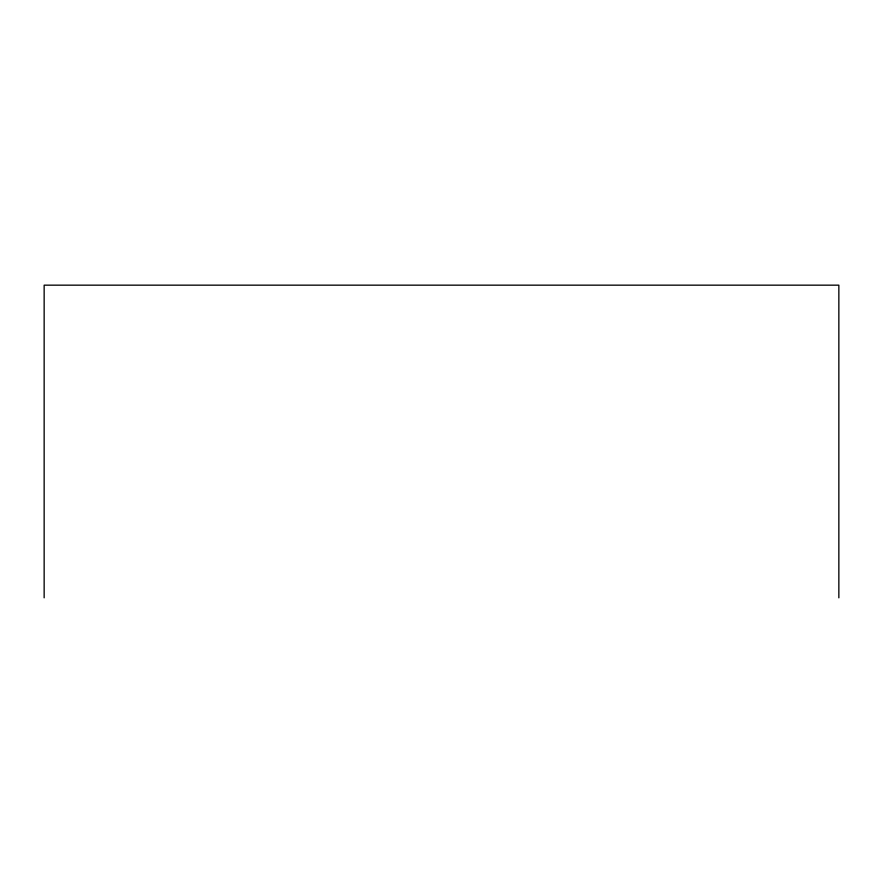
<?xml version="1.0" encoding="UTF-8"?>
<svg xmlns="http://www.w3.org/2000/svg" width="883" height="883" viewBox="0 0 883 883"><rect width="100%" height="100%" fill="white"/><g stroke="black" fill="none" stroke-linecap="round" stroke-linejoin="round"><path stroke-width="1.32" d="M838.85 597.835L838.85 285.165L44.15 285.165L44.15 597.835"/></g></svg>
